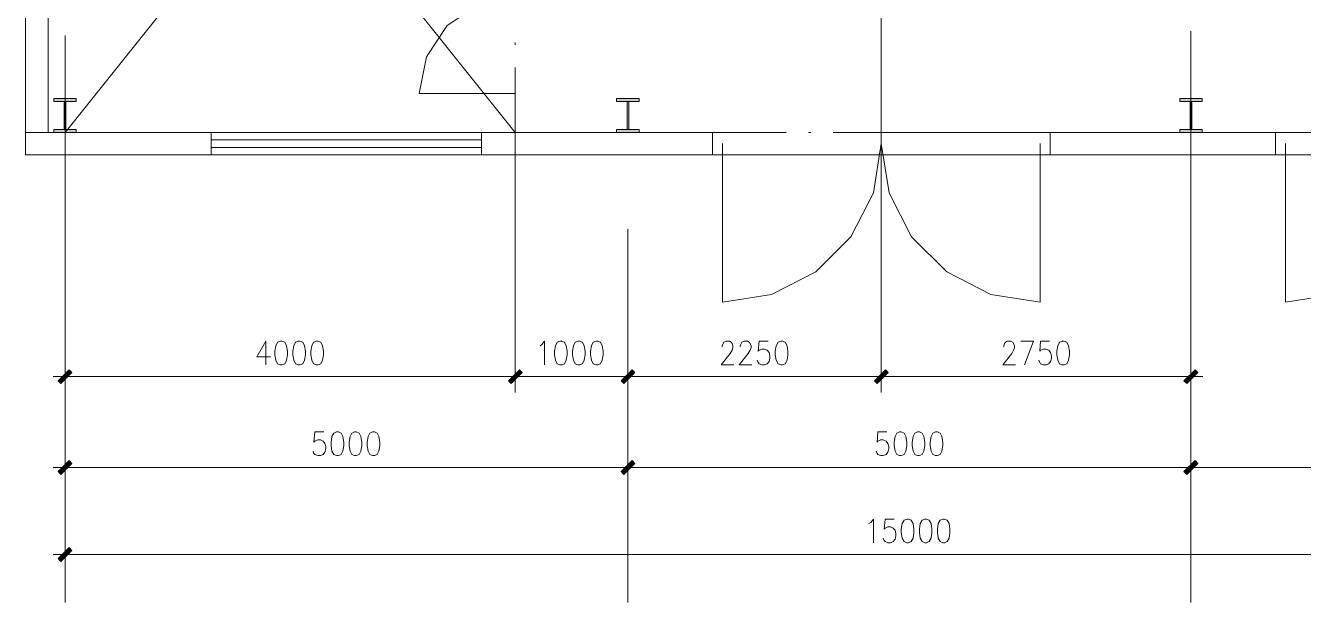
# Model space of a CAD drawing. Header units: millimetres. Extents: x 564 to 880, y 85 to 763.
# Drawn here: x 830.83 to 842.18, y 739.62 to 744.74 of the extents above; entities that cross this region are included whole.
import ezdxf

# ---------------------------------------------------------------- set-up
doc = ezdxf.new("R2010")
doc.units = ezdxf.units.MM

msp = doc.modelspace()

# ---------------------------------------------------------------- hatches: boundary and pattern name
h = msp.add_hatch(color=0)
h.dxf.hatch_style = 2
h.paths.add_polyline_path([(831.284, 744.07), (831.284, 744.095), (831.084, 744.095), (831.084, 744.07)])
h = msp.add_hatch(color=0)
h.dxf.hatch_style = 2
h.paths.add_polyline_path([(831.176, 743.82), (831.176, 744.07), (831.191, 744.07), (831.191, 743.82)])
h = msp.add_hatch(color=0)
h.dxf.hatch_style = 2
h.paths.add_polyline_path([(836.283, 744.07), (836.283, 744.095), (836.083, 744.095), (836.083, 744.07)])
h = msp.add_hatch(color=0)
h.dxf.hatch_style = 2
h.paths.add_polyline_path([(836.176, 743.82), (836.176, 744.07), (836.191, 744.07), (836.191, 743.82)])
h = msp.add_hatch(color=0)
h.dxf.hatch_style = 2
h.paths.add_polyline_path([(841.283, 744.07), (841.283, 744.095), (841.083, 744.095), (841.083, 744.07)])
h = msp.add_hatch(color=0)
h.dxf.hatch_style = 2
h.paths.add_polyline_path([(841.175, 743.82), (841.175, 744.07), (841.19, 744.07), (841.19, 743.82)])
h = msp.add_hatch(color=0)
h.dxf.hatch_style = 2
h.paths.add_polyline_path([(831.284, 743.82), (831.284, 743.795), (831.084, 743.795), (831.084, 743.82)])
h = msp.add_hatch(color=0)
h.dxf.hatch_style = 2
h.paths.add_polyline_path([(836.283, 743.82), (836.283, 743.795), (836.083, 743.795), (836.083, 743.82)])
h = msp.add_hatch(color=0)
h.dxf.hatch_style = 2
h.paths.add_polyline_path([(841.283, 743.82), (841.283, 743.795), (841.083, 743.795), (841.083, 743.82)])
h = msp.add_hatch(color=0)
h.dxf.hatch_style = 2
h.paths.add_polyline_path([(831.22, 741.685), (831.245, 741.661), (831.147, 741.563), (831.122, 741.587)])
h = msp.add_hatch(color=0)
h.dxf.hatch_style = 2
h.paths.add_polyline_path([(835.22, 741.685), (835.245, 741.661), (835.147, 741.563), (835.122, 741.587)])
h = msp.add_hatch(color=0)
h.dxf.hatch_style = 2
h.paths.add_polyline_path([(835.147, 741.563), (835.122, 741.587), (835.22, 741.685), (835.245, 741.661)])
h = msp.add_hatch(color=0)
h.dxf.hatch_style = 2
h.paths.add_polyline_path([(836.22, 741.685), (836.244, 741.661), (836.146, 741.563), (836.122, 741.587)])
h = msp.add_hatch(color=0)
h.dxf.hatch_style = 2
h.paths.add_polyline_path([(836.146, 741.563), (836.122, 741.587), (836.22, 741.685), (836.244, 741.661)])
h = msp.add_hatch(color=0)
h.dxf.hatch_style = 2
h.paths.add_polyline_path([(838.47, 741.685), (838.494, 741.661), (838.397, 741.563), (838.372, 741.587)])
h = msp.add_hatch(color=0)
h.dxf.hatch_style = 2
h.paths.add_polyline_path([(838.397, 741.563), (838.372, 741.587), (838.47, 741.685), (838.494, 741.661)])
h = msp.add_hatch(color=0)
h.dxf.hatch_style = 2
h.paths.add_polyline_path([(841.146, 741.563), (841.121, 741.587), (841.22, 741.685), (841.244, 741.661)])
h = msp.add_hatch(color=0)
h.dxf.hatch_style = 2
h.paths.add_polyline_path([(831.22, 740.878), (831.245, 740.853), (831.147, 740.755), (831.122, 740.78)])
h = msp.add_hatch(color=0)
h.dxf.hatch_style = 2
h.paths.add_polyline_path([(836.22, 740.878), (836.244, 740.853), (836.146, 740.755), (836.122, 740.78)])
h = msp.add_hatch(color=0)
h.dxf.hatch_style = 2
h.paths.add_polyline_path([(836.146, 740.755), (836.122, 740.78), (836.22, 740.878), (836.244, 740.853)])
h = msp.add_hatch(color=0)
h.dxf.hatch_style = 2
h.paths.add_polyline_path([(841.146, 740.755), (841.121, 740.78), (841.22, 740.878), (841.244, 740.853)])
h = msp.add_hatch(color=0)
h.dxf.hatch_style = 2
h.paths.add_polyline_path([(841.22, 740.878), (841.244, 740.853), (841.146, 740.755), (841.121, 740.78)])
h = msp.add_hatch(color=0)
h.dxf.hatch_style = 2
h.paths.add_polyline_path([(831.22, 740.104), (831.245, 740.08), (831.147, 739.982), (831.122, 740.006)])

# ---------------------------------------------------------------- linework, layer by layer
at = {"color": 0, "lineweight": 0}
for points in [[(830.834, 743.595), (830.834, 753.994)], [(831.034, 743.795), (831.034, 753.794)], [(835.183, 748.794), (831.184, 743.795)], [(831.184, 748.794), (835.183, 743.795)], [(838.433, 745.238), (838.433, 741.484)], [(834.329, 744.14), (834.393, 744.467), (834.579, 744.744), (834.856, 744.93), (835.183, 744.995)], [(841.183, 742.795), (841.183, 744.696)], [(831.184, 742.795), (831.184, 744.657)], [(835.183, 744.573), (835.183, 744.593)], [(835.183, 742.795), (835.183, 744.373)], [(835.183, 744.14), (834.329, 744.14)], [(835.183, 744.14), (835.183, 743.795)], [(832.742, 743.795), (830.834, 743.795)], [(831.034, 743.795), (832.483, 743.795)], [(832.483, 743.795), (834.883, 743.795)], [(832.483, 743.595), (832.483, 743.795)], [(832.963, 743.795), (832.942, 743.795)], [(835.164, 743.795), (833.163, 743.795)], [(834.883, 743.795), (836.933, 743.795)], [(834.883, 743.595), (834.883, 743.795)], [(835.385, 743.795), (835.365, 743.795)], [(837.587, 743.795), (835.585, 743.795)], [(836.933, 743.795), (835.683, 743.795)], [(836.933, 743.595), (836.933, 743.795)], [(837.807, 743.795), (837.787, 743.795)], [(840.009, 743.795), (838.007, 743.795)], [(839.933, 743.595), (839.933, 743.795)], [(846.332, 743.795), (839.933, 743.795)], [(840.229, 743.795), (840.209, 743.795)], [(842.431, 743.795), (840.429, 743.795)], [(841.933, 743.595), (841.933, 743.795)], [(834.883, 743.728), (832.483, 743.728)], [(834.883, 743.662), (832.483, 743.662)], [(837.023, 742.285), (837.459, 742.354), (837.852, 742.554), (838.164, 742.866), (838.364, 743.259), (838.433, 743.695)], [(837.023, 743.695), (837.023, 742.285)], [(838.433, 743.695), (838.502, 743.259), (838.702, 742.866), (839.014, 742.554), (839.407, 742.354), (839.843, 742.285)], [(839.843, 743.695), (839.843, 742.285)], [(842.023, 742.285), (842.459, 742.354), (842.851, 742.554), (843.163, 742.866), (843.364, 743.259), (843.432, 743.695)], [(842.023, 743.695), (842.023, 742.285)], [(830.834, 743.595), (832.483, 743.595)], [(832.483, 743.595), (834.883, 743.595)], [(834.683, 743.595), (836.933, 743.595)], [(834.883, 743.595), (836.933, 743.595)], [(839.933, 743.595), (836.933, 743.595)], [(839.933, 743.595), (846.532, 743.595)], [(844.933, 743.595), (841.933, 743.595)], [(841.183, 743.349), (841.183, 741.484)], [(835.183, 742.934), (835.183, 741.484)], [(835.183, 742.934), (835.183, 741.484)], [(836.183, 742.934), (836.183, 741.484)], [(831.184, 739.617), (831.184, 742.795)], [(836.183, 739.617), (836.183, 742.795)], [(836.183, 739.617), (836.183, 742.795)], [(841.183, 739.617), (841.183, 742.795)], [(831.184, 742.725), (831.184, 740.676)], [(836.183, 742.725), (836.183, 740.676)], [(836.183, 742.725), (836.183, 740.676)], [(841.183, 742.725), (841.183, 740.676)], [(841.183, 742.725), (841.183, 740.676)], [(838.433, 742.23), (838.433, 741.484)], [(831.184, 741.951), (831.184, 741.484)], [(832.968, 741.939), (832.887, 741.799), (833.008, 741.799)], [(832.968, 741.939), (832.968, 741.729)], [(835.403, 741.899), (835.419, 741.909), (835.443, 741.939), (835.443, 741.729)], [(836.183, 741.936), (836.183, 741.484)], [(837.02, 741.889), (837.02, 741.899), (837.028, 741.919), (837.036, 741.929), (837.052, 741.939), (837.084, 741.939), (837.1, 741.929), (837.108, 741.919), (837.116, 741.899), (837.116, 741.879), (837.108, 741.859), (837.092, 741.829), (837.012, 741.729), (837.124, 741.729)], [(837.18, 741.889), (837.18, 741.899), (837.188, 741.919), (837.196, 741.929), (837.212, 741.939), (837.244, 741.939), (837.26, 741.929), (837.268, 741.919), (837.276, 741.899), (837.276, 741.879), (837.268, 741.859), (837.252, 741.829), (837.172, 741.729), (837.284, 741.729)], [(837.428, 741.939), (837.348, 741.939), (837.34, 741.849), (837.348, 741.859), (837.372, 741.869), (837.396, 741.869), (837.42, 741.859), (837.436, 741.839), (837.444, 741.809), (837.444, 741.789), (837.436, 741.759), (837.42, 741.739), (837.396, 741.729), (837.372, 741.729), (837.348, 741.739), (837.34, 741.749), (837.332, 741.769)], [(839.52, 741.889), (839.52, 741.899), (839.528, 741.919), (839.536, 741.929), (839.552, 741.939), (839.584, 741.939), (839.6, 741.929), (839.608, 741.919), (839.616, 741.899), (839.616, 741.879), (839.608, 741.859), (839.592, 741.829), (839.512, 741.729), (839.624, 741.729)], [(839.672, 741.939), (839.784, 741.939), (839.704, 741.729)], [(839.928, 741.939), (839.848, 741.939), (839.84, 741.849), (839.848, 741.859), (839.872, 741.869), (839.896, 741.869), (839.92, 741.859), (839.936, 741.839), (839.944, 741.809), (839.944, 741.789), (839.936, 741.759), (839.92, 741.739), (839.896, 741.729), (839.872, 741.729), (839.848, 741.739), (839.84, 741.749), (839.832, 741.769)], [(831.289, 741.624), (831.079, 741.624)], [(835.183, 741.624), (831.184, 741.624)], [(835.288, 741.624), (835.078, 741.624)], [(835.078, 741.624), (835.288, 741.624)], [(836.183, 741.624), (835.184, 741.624)], [(836.288, 741.624), (836.078, 741.624)], [(836.078, 741.624), (836.288, 741.624)], [(836.184, 741.624), (838.432, 741.624)], [(838.538, 741.624), (838.328, 741.624)], [(838.328, 741.624), (838.538, 741.624)], [(838.434, 741.624), (841.182, 741.624)], [(841.078, 741.624), (841.288, 741.624)], [(833.483, 741.132), (833.403, 741.132), (833.395, 741.041), (833.403, 741.051), (833.428, 741.061), (833.452, 741.061), (833.476, 741.051), (833.491, 741.031), (833.5, 741.002), (833.5, 740.982), (833.491, 740.952), (833.476, 740.932), (833.452, 740.922), (833.428, 740.922), (833.403, 740.932), (833.395, 740.942), (833.388, 740.962)], [(838.483, 741.132), (838.403, 741.132), (838.395, 741.041), (838.403, 741.051), (838.427, 741.061), (838.451, 741.061), (838.475, 741.051), (838.491, 741.031), (838.499, 741.002), (838.499, 740.982), (838.491, 740.952), (838.475, 740.932), (838.451, 740.922), (838.427, 740.922), (838.403, 740.932), (838.395, 740.942), (838.387, 740.962)], [(831.289, 740.817), (831.079, 740.817)], [(831.184, 740.817), (836.183, 740.817)], [(836.288, 740.817), (836.078, 740.817)], [(836.078, 740.817), (836.288, 740.817)], [(836.184, 740.817), (841.182, 740.817)], [(841.078, 740.817), (841.288, 740.817)], [(841.288, 740.817), (841.078, 740.817)], [(841.183, 740.817), (846.182, 740.817)], [(831.184, 740.377), (831.184, 739.903)], [(838.323, 740.318), (838.339, 740.328), (838.363, 740.358), (838.363, 740.148)], [(838.547, 740.358), (838.467, 740.358), (838.459, 740.268), (838.467, 740.278), (838.491, 740.288), (838.515, 740.288), (838.539, 740.278), (838.555, 740.258), (838.563, 740.228), (838.563, 740.208), (838.555, 740.178), (838.539, 740.158), (838.515, 740.148), (838.491, 740.148), (838.467, 740.158), (838.459, 740.168), (838.451, 740.188)], [(831.289, 740.043), (831.079, 740.043)], [(831.184, 740.043), (846.182, 740.043)]]:
    msp.add_lwpolyline(points, dxfattribs=at)
for points in [[(831.284, 744.07), (831.284, 744.095), (831.084, 744.095), (831.084, 744.07)], [(831.176, 743.82), (831.176, 744.07), (831.191, 744.07), (831.191, 743.82)], [(836.283, 744.07), (836.283, 744.095), (836.083, 744.095), (836.083, 744.07)], [(836.176, 743.82), (836.176, 744.07), (836.191, 744.07), (836.191, 743.82)], [(841.283, 744.07), (841.283, 744.095), (841.083, 744.095), (841.083, 744.07)], [(841.175, 743.82), (841.175, 744.07), (841.19, 744.07), (841.19, 743.82)], [(831.284, 743.82), (831.284, 743.795), (831.084, 743.795), (831.084, 743.82)], [(836.283, 743.82), (836.283, 743.795), (836.083, 743.795), (836.083, 743.82)], [(841.283, 743.82), (841.283, 743.795), (841.083, 743.795), (841.083, 743.82)], [(833.096, 741.939), (833.072, 741.929), (833.056, 741.899), (833.048, 741.849), (833.048, 741.819), (833.056, 741.769), (833.072, 741.739), (833.096, 741.729), (833.111, 741.729), (833.135, 741.739), (833.151, 741.769), (833.16, 741.819), (833.16, 741.849), (833.151, 741.899), (833.135, 741.929), (833.111, 741.939)], [(833.256, 741.939), (833.232, 741.929), (833.215, 741.899), (833.208, 741.849), (833.208, 741.819), (833.215, 741.769), (833.232, 741.739), (833.256, 741.729), (833.272, 741.729), (833.296, 741.739), (833.311, 741.769), (833.32, 741.819), (833.32, 741.849), (833.311, 741.899), (833.296, 741.929), (833.272, 741.939)], [(833.415, 741.939), (833.391, 741.929), (833.375, 741.899), (833.368, 741.849), (833.368, 741.819), (833.375, 741.769), (833.391, 741.739), (833.415, 741.729), (833.432, 741.729), (833.456, 741.739), (833.472, 741.769), (833.48, 741.819), (833.48, 741.849), (833.472, 741.899), (833.456, 741.929), (833.432, 741.939)], [(835.579, 741.939), (835.555, 741.929), (835.539, 741.899), (835.531, 741.849), (835.531, 741.819), (835.539, 741.769), (835.555, 741.739), (835.579, 741.729), (835.595, 741.729), (835.619, 741.739), (835.635, 741.769), (835.643, 741.819), (835.643, 741.849), (835.635, 741.899), (835.619, 741.929), (835.595, 741.939)], [(835.739, 741.939), (835.715, 741.929), (835.699, 741.899), (835.691, 741.849), (835.691, 741.819), (835.699, 741.769), (835.715, 741.739), (835.739, 741.729), (835.755, 741.729), (835.779, 741.739), (835.795, 741.769), (835.803, 741.819), (835.803, 741.849), (835.795, 741.899), (835.779, 741.929), (835.755, 741.939)], [(835.899, 741.939), (835.875, 741.929), (835.859, 741.899), (835.851, 741.849), (835.851, 741.819), (835.859, 741.769), (835.875, 741.739), (835.899, 741.729), (835.915, 741.729), (835.939, 741.739), (835.955, 741.769), (835.963, 741.819), (835.963, 741.849), (835.955, 741.899), (835.939, 741.929), (835.915, 741.939)], [(837.54, 741.939), (837.516, 741.929), (837.5, 741.899), (837.492, 741.849), (837.492, 741.819), (837.5, 741.769), (837.516, 741.739), (837.54, 741.729), (837.556, 741.729), (837.58, 741.739), (837.596, 741.769), (837.604, 741.819), (837.604, 741.849), (837.596, 741.899), (837.58, 741.929), (837.556, 741.939)], [(840.04, 741.939), (840.016, 741.929), (840, 741.899), (839.992, 741.849), (839.992, 741.819), (840, 741.769), (840.016, 741.739), (840.04, 741.729), (840.056, 741.729), (840.08, 741.739), (840.096, 741.769), (840.104, 741.819), (840.104, 741.849), (840.096, 741.899), (840.08, 741.929), (840.056, 741.939)], [(831.22, 741.685), (831.245, 741.661), (831.147, 741.563), (831.122, 741.587)], [(835.22, 741.685), (835.245, 741.661), (835.147, 741.563), (835.122, 741.587)], [(835.147, 741.563), (835.122, 741.587), (835.22, 741.685), (835.245, 741.661)], [(836.22, 741.685), (836.244, 741.661), (836.146, 741.563), (836.122, 741.587)], [(836.146, 741.563), (836.122, 741.587), (836.22, 741.685), (836.244, 741.661)], [(838.47, 741.685), (838.494, 741.661), (838.397, 741.563), (838.372, 741.587)], [(838.397, 741.563), (838.372, 741.587), (838.47, 741.685), (838.494, 741.661)], [(841.146, 741.563), (841.121, 741.587), (841.22, 741.685), (841.244, 741.661)], [(833.595, 741.132), (833.571, 741.122), (833.555, 741.091), (833.547, 741.041), (833.547, 741.012), (833.555, 740.962), (833.571, 740.932), (833.595, 740.922), (833.612, 740.922), (833.636, 740.932), (833.652, 740.962), (833.659, 741.012), (833.659, 741.041), (833.652, 741.091), (833.636, 741.122), (833.612, 741.132)], [(833.755, 741.132), (833.731, 741.122), (833.715, 741.091), (833.707, 741.041), (833.707, 741.012), (833.715, 740.962), (833.731, 740.932), (833.755, 740.922), (833.771, 740.922), (833.795, 740.932), (833.812, 740.962), (833.819, 741.012), (833.819, 741.041), (833.812, 741.091), (833.795, 741.122), (833.771, 741.132)], [(833.915, 741.132), (833.891, 741.122), (833.876, 741.091), (833.867, 741.041), (833.867, 741.012), (833.876, 740.962), (833.891, 740.932), (833.915, 740.922), (833.931, 740.922), (833.955, 740.932), (833.971, 740.962), (833.979, 741.012), (833.979, 741.041), (833.971, 741.091), (833.955, 741.122), (833.931, 741.132)], [(838.595, 741.132), (838.571, 741.122), (838.555, 741.091), (838.547, 741.041), (838.547, 741.012), (838.555, 740.962), (838.571, 740.932), (838.595, 740.922), (838.611, 740.922), (838.635, 740.932), (838.651, 740.962), (838.659, 741.012), (838.659, 741.041), (838.651, 741.091), (838.635, 741.122), (838.611, 741.132)], [(838.755, 741.132), (838.731, 741.122), (838.715, 741.091), (838.707, 741.041), (838.707, 741.012), (838.715, 740.962), (838.731, 740.932), (838.755, 740.922), (838.771, 740.922), (838.795, 740.932), (838.811, 740.962), (838.819, 741.012), (838.819, 741.041), (838.811, 741.091), (838.795, 741.122), (838.771, 741.132)], [(838.915, 741.132), (838.891, 741.122), (838.875, 741.091), (838.867, 741.041), (838.867, 741.012), (838.875, 740.962), (838.891, 740.932), (838.915, 740.922), (838.931, 740.922), (838.955, 740.932), (838.971, 740.962), (838.979, 741.012), (838.979, 741.041), (838.971, 741.091), (838.955, 741.122), (838.931, 741.132)], [(831.22, 740.878), (831.245, 740.853), (831.147, 740.755), (831.122, 740.78)], [(836.22, 740.878), (836.244, 740.853), (836.146, 740.755), (836.122, 740.78)], [(836.146, 740.755), (836.122, 740.78), (836.22, 740.878), (836.244, 740.853)], [(841.146, 740.755), (841.121, 740.78), (841.22, 740.878), (841.244, 740.853)], [(841.22, 740.878), (841.244, 740.853), (841.146, 740.755), (841.121, 740.78)], [(838.659, 740.358), (838.635, 740.348), (838.619, 740.318), (838.611, 740.268), (838.611, 740.238), (838.619, 740.188), (838.635, 740.158), (838.659, 740.148), (838.675, 740.148), (838.699, 740.158), (838.715, 740.188), (838.723, 740.238), (838.723, 740.268), (838.715, 740.318), (838.699, 740.348), (838.675, 740.358)], [(838.819, 740.358), (838.795, 740.348), (838.779, 740.318), (838.771, 740.268), (838.771, 740.238), (838.779, 740.188), (838.795, 740.158), (838.819, 740.148), (838.835, 740.148), (838.859, 740.158), (838.875, 740.188), (838.883, 740.238), (838.883, 740.268), (838.875, 740.318), (838.859, 740.348), (838.835, 740.358)], [(838.979, 740.358), (838.955, 740.348), (838.939, 740.318), (838.931, 740.268), (838.931, 740.238), (838.939, 740.188), (838.955, 740.158), (838.979, 740.148), (838.995, 740.148), (839.019, 740.158), (839.035, 740.188), (839.043, 740.238), (839.043, 740.268), (839.035, 740.318), (839.019, 740.348), (838.995, 740.358)], [(831.22, 740.104), (831.245, 740.08), (831.147, 739.982), (831.122, 740.006)]]:
    msp.add_lwpolyline(points, close=True, dxfattribs=at)

doc.saveas('drawing.dxf')
